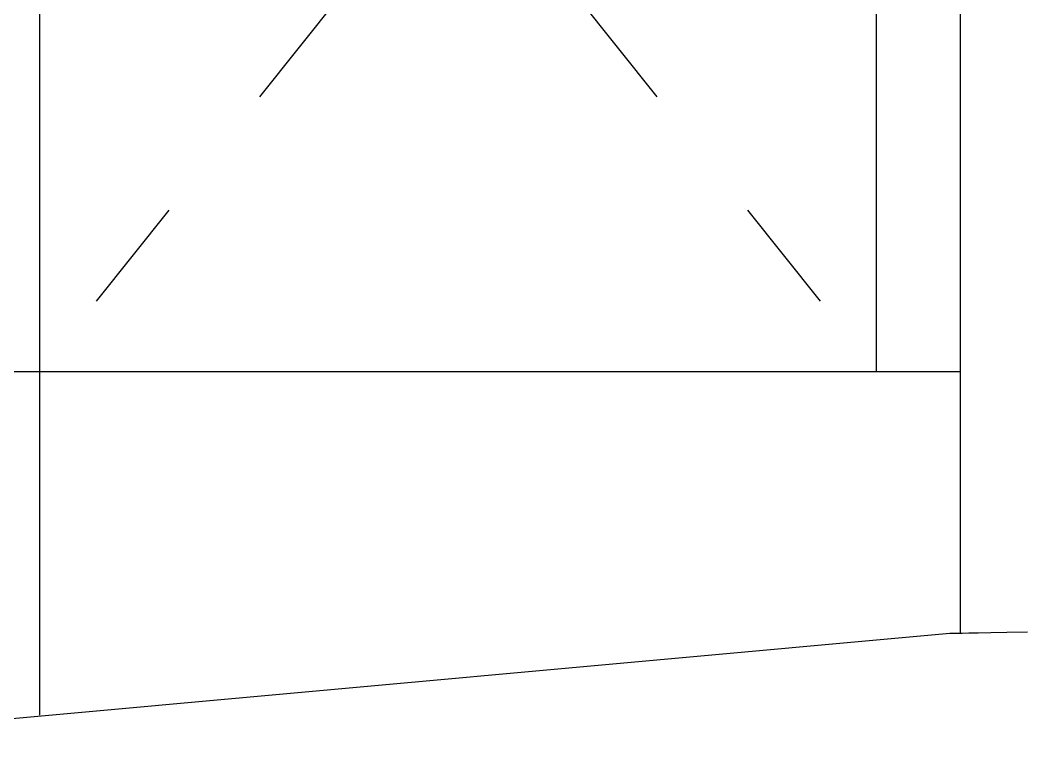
# Model space of a CAD drawing. Extents: x -22909.9 to -22897.8, y -4.7 to 4.1.
# Drawn here: x -22901.351 to -22900.486, y -0.1 to 0.517 of the extents above; entities that cross this region are included whole.
import ezdxf

# ---------------------------------------------------------------- set-up
doc = ezdxf.new("R2010")
doc.units = 0
doc.header["$LTSCALE"] = 0.5
doc.header["$MEASUREMENT"] = 0
doc.linetypes.add('DASHDOT', pattern=[1, 0.5, -0.25, 0, -0.25])
doc.layers.add('DIB-018', color=6, linetype='CONTINUOUS')
doc.layers.add('DIB-065', color=4, linetype='CONTINUOUS')

msp = doc.modelspace()

# ---------------------------------------------------------------- linework, layer by layer
at = {"layer": 'DIB-018', "linetype": 'DASHDOT'}
for p, q in [((-22901.33431, 1.11452), (-22900.61431, 0.21452)), ((-22900.61431, 1.11452), (-22901.33431, 0.21452))]:
    msp.add_line(p, q, dxfattribs=at)
at = {"layer": 'DIB-018'}
msp.add_line((-22907.879, 0.21452), (-22900.54231, 0.21452), dxfattribs=at)
at = {"layer": 'DIB-065'}
for p, q in [((-22901.33431, -0.08102), (-22901.33431, 1.4107)), ((-22900.61431, 0.21452), (-22900.61431, 1.11452)), ((-22900.54231, 0.66227), (-22900.54231, -0.01048)), ((-22901.54131, -0.10048), (-22900.55131, -0.01048))]:
    msp.add_line(p, q, dxfattribs=at)
msp.add_lwpolyline([(-22900.55131, -0.01048), (-22900.54946, -0.01048), (-22900.5474, -0.01046), (-22900.54462, -0.01043), (-22900.5406, -0.01037), (-22900.53484, -0.01028), (-22900.52683, -0.01013), (-22900.51607, -0.00993), (-22900.50204, -0.00965), (-22900.48439, -0.00931)], dxfattribs=at)

doc.saveas('drawing.dxf')
